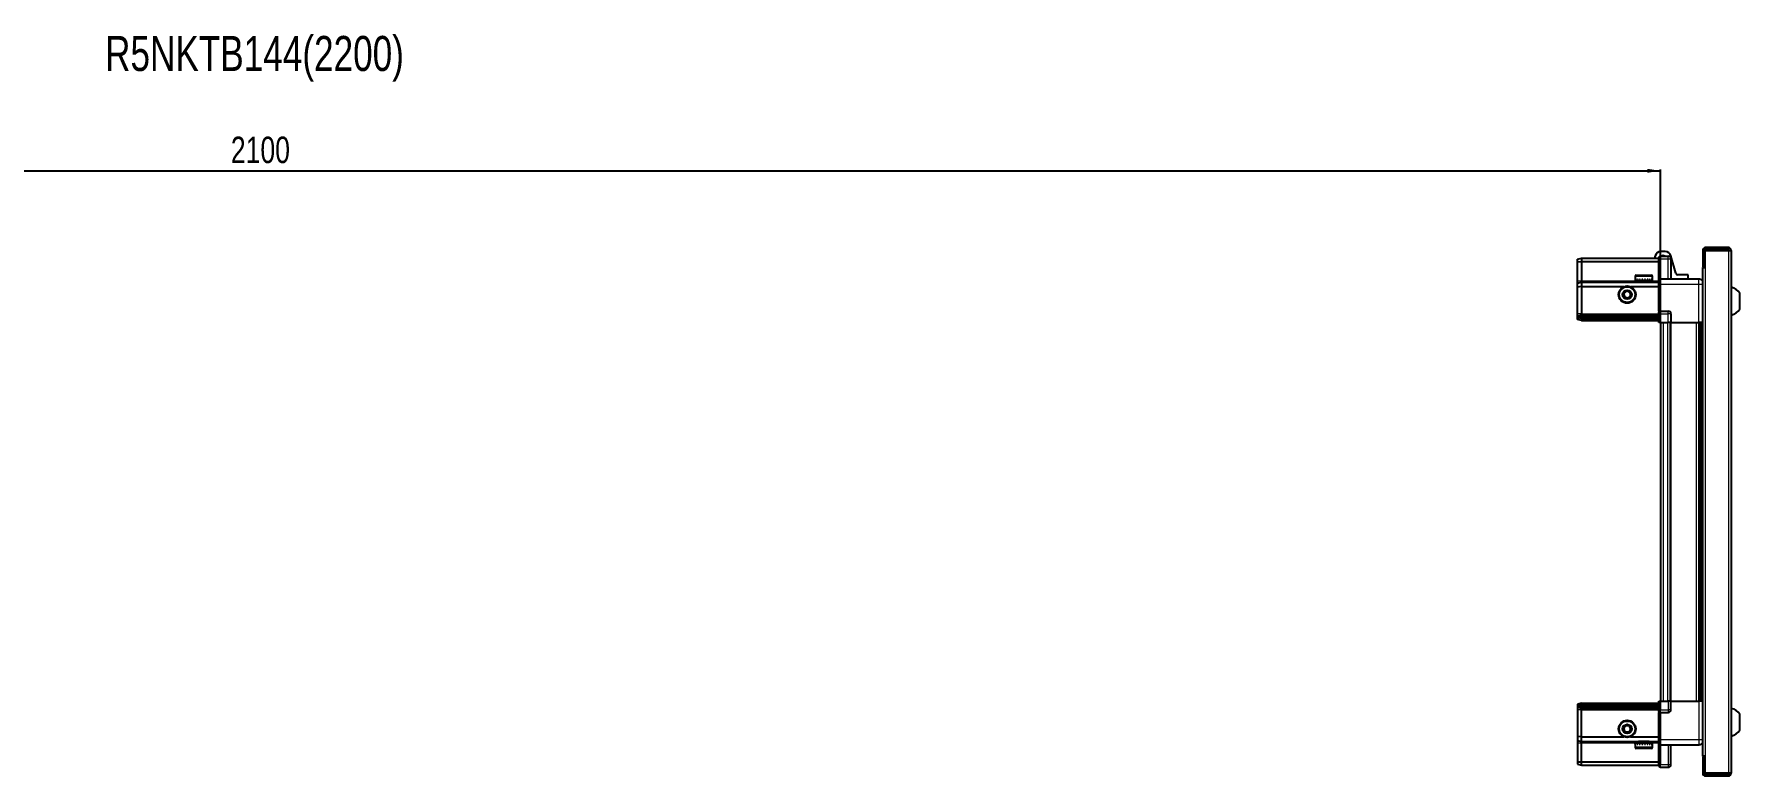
# Model space of a CAD drawing. Header units: millimetres. Extents: x 1256 to 6833, y -1275 to 1808.
# Drawn here: x 3928 to 5216, y 1248 to 1808 of the extents above; entities that cross this region are included whole.
import ezdxf

# ---------------------------------------------------------------- set-up
doc = ezdxf.new("R2010")
doc.units = ezdxf.units.MM
doc.layers.add('FORMAT', color=7, linetype='Continuous')
doc.styles.add('SLDTEXTSTYLE0', font='TXT', dxfattribs={"width": 0.75})
doc.dimstyles.new('SLDDIMSTYLE0', dxfattribs={"dimtxt": 20, "dimasz": 10, "dimexe": 0, "dimexo": 0.0625, "dimgap": 5, "dimtad": 2, "dimdec": 1, "dimrnd": 1e-09, "dimzin": 12, "dimdsep": 46, "dimtxsty": 'SLDTEXTSTYLE0', "dimsah": 1, "dimcen": 0.09, "dimadec": 0, "dimazin": 3, "dimtfac": 1, "dimtofl": 0, "dimtmove": 0, "dimatfit": 3, "dimfxl": 0, "dimfrac": 2, "dimtolj": 1, "dimtzin": 12, "dimarcsym": 0})

# ---------------------------------------------------------------- blocks, each defined once
blk = doc.blocks.new('_D_5')
at = {"layer": 'FORMAT'}
for p, q in [((3056.5, 1590.1), (3056.5, 1705.6)), ((3056.5, 1704.6), (5156.5, 1704.6)), ((5156.5, 1590.1), (5156.5, 1705.6))]:
    blk.add_line(p, q, dxfattribs=at)
for points in [[(3056.5, 1704.6), (3066.5, 1703.1), (3066.5, 1706.1)], [(5156.5, 1704.6), (5146.5, 1706.1), (5146.5, 1703.1)]]:
    blk.add_solid(points, dxfattribs=at)
at = {"layer": 'FORMAT', "insert": (4076.9, 1730.4), "char_height": 20, "attachment_point": 1, "style": 'SLDTEXTSTYLE0'}
blk.add_mtext('2100', dxfattribs=at)

msp = doc.modelspace()

# ---------------------------------------------------------------- linework, layer by layer
at = {"color": 7, "linetype": 'Continuous', "lineweight": 25}
for p, q in [((5093.81, 1637.8), (5096.81, 1638.6)), ((5093.81, 1635.95), (5093.81, 1637.8)), ((5093.81, 1635.95), (5096.81, 1636.1)), ((5093.81, 1621.6), (5093.81, 1635.95)), ((5096.81, 1638.6), (5096.81, 1636.1)), ((5096.81, 1638.6), (5155.11, 1638.6)), ((5096.81, 1636.1), (5096.81, 1621.6)), ((5096.81, 1636.1), (5155.11, 1636.1)), ((5152.44, 1640.34), (5151.95, 1638.6)), ((5155.98, 1640.1), (5155.11, 1639.6)), ((5155.11, 1639.6), (5155.11, 1638.1)), ((5155.11, 1623.3), (5155.11, 1638.1)), ((5156.31, 1640.1), (5155.98, 1640.1)), ((5156.31, 1638.1), (5156.31, 1640.1)), ((5156.31, 1640.1), (5162.31, 1640.1)), ((5156.31, 1638.1), (5156.31, 1623.3)), ((5160, 1643.6), (5156.77, 1643.6)), ((5164.31, 1638.1), (5164.31, 1623.1)), ((5168.09, 1627.19), (5164.32, 1640.34)), ((5188.31, 1644.5), (5188.31, 1632.1)), ((5189.81, 1644.5), (5189.81, 1632.1)), ((5190.31, 1631.6), (5190.31, 1644.5)), ((5190.31, 1644.5), (5207.71, 1644.5)), ((5207.71, 1646.6), (5190.41, 1646.6)), ((5207.71, 1645.1), (5190.41, 1645.1)), ((5207.71, 1645.1), (5207.71, 1646.6)), ((5207.71, 1644.5), (5209.81, 1644.5)), ((5209.81, 1644.5), (5209.81, 1249.7)), ((5137.31, 1625), (5137.31, 1622.1)), ((5138.11, 1625.8), (5149.51, 1625.8)), ((5150.31, 1622.1), (5150.31, 1625)), ((5155.11, 1623.1), (5155.11, 1623.3)), ((5156.31, 1623.1), (5155.11, 1623.1)), ((5155.11, 1619.1), (5155.11, 1623.1)), ((5156.31, 1623.3), (5156.31, 1623.1)), ((5156.31, 1623.1), (5156.31, 1619.1)), ((5156.31, 1623.1), (5185.31, 1623.1)), ((5177.26, 1626.1), (5169.53, 1626.1)), ((5177.26, 1623.1), (5177.26, 1626.1)), ((5188.21, 1631.6), (5188.21, 1262.6)), ((5188.21, 1631.6), (5190.31, 1631.6)), ((5188.31, 1632.1), (5189.81, 1632.1)), ((5093.81, 1619.8), (5093.81, 1621.6)), ((5093.81, 1619.8), (5096.81, 1620.6)), ((5093.81, 1616.77), (5093.81, 1619.8)), ((5096.81, 1617.1), (5093.81, 1616.77)), ((5093.81, 1596.6), (5093.81, 1616.77)), ((5096.81, 1621.6), (5096.81, 1620.6)), ((5096.81, 1620.6), (5096.81, 1617.1)), ((5096.81, 1620.6), (5155.11, 1620.6)), ((5096.81, 1617.1), (5096.81, 1596.6)), ((5096.81, 1617.1), (5128.81, 1617.1)), ((5133.81, 1617.1), (5155.11, 1617.1)), ((5137.31, 1622.1), (5137.35, 1622.1)), ((5137.47, 1622.6), (5137.35, 1622.6)), ((5137.35, 1622.6), (5137.35, 1622.1)), ((5137.35, 1622.1), (5137.47, 1622.1)), ((5137.47, 1622.6), (5137.47, 1622.1)), ((5137.47, 1622.1), (5137.88, 1622.1)), ((5138.22, 1622.6), (5137.88, 1622.6)), ((5137.88, 1622.6), (5137.88, 1622.1)), ((5137.88, 1622.1), (5138.22, 1622.1)), ((5138.22, 1622.6), (5138.22, 1622.1)), ((5138.22, 1622.1), (5138.99, 1622.1)), ((5139.52, 1622.6), (5138.99, 1622.6)), ((5138.99, 1622.6), (5138.99, 1622.1)), ((5138.99, 1622.1), (5139.52, 1622.1)), ((5139.41, 1622.1), (5139.41, 1622)), ((5139.41, 1622), (5148.21, 1622)), ((5139.52, 1622.6), (5139.52, 1622.1)), ((5139.52, 1622.1), (5140.57, 1622.1)), ((5139.81, 1621.6), (5140.5, 1621.12)), ((5139.81, 1621.6), (5147.81, 1621.6)), ((5140.5, 1621.12), (5139.81, 1620.64)), ((5139.81, 1620.64), (5139.81, 1620.6)), ((5139.81, 1620.64), (5147.81, 1620.64)), ((5140.5, 1621.12), (5147.12, 1621.12)), ((5141.23, 1622.6), (5140.57, 1622.6)), ((5140.57, 1622.6), (5140.57, 1622.1)), ((5140.57, 1622.1), (5141.23, 1622.1)), ((5141.23, 1622.6), (5141.23, 1622.1)), ((5141.23, 1622.1), (5142.47, 1622.1)), ((5143.2, 1622.6), (5142.47, 1622.6)), ((5142.47, 1622.6), (5142.47, 1622.1)), ((5142.47, 1622.1), (5142.91, 1622.1)), ((5142.91, 1622.6), (5142.91, 1622.1)), ((5143.2, 1622.6), (5143.2, 1622.1)), ((5143.2, 1622.1), (5144.5, 1622.1)), ((5145.23, 1622.6), (5144.5, 1622.6)), ((5144.5, 1622.6), (5144.5, 1622.1)), ((5144.77, 1622.6), (5144.77, 1622.1)), ((5144.77, 1622.1), (5145.23, 1622.1)), ((5145.23, 1622.6), (5145.23, 1622.1)), ((5145.23, 1622.1), (5146.47, 1622.1)), ((5147.12, 1622.6), (5146.47, 1622.6)), ((5146.47, 1622.6), (5146.47, 1622.1)), ((5146.47, 1622.1), (5147.12, 1622.1)), ((5147.12, 1622.6), (5147.12, 1622.1)), ((5147.12, 1622.1), (5148.17, 1622.1)), ((5147.12, 1621.12), (5147.81, 1621.6)), ((5147.81, 1620.64), (5147.12, 1621.12)), ((5147.81, 1620.6), (5147.81, 1620.64)), ((5148.69, 1622.6), (5148.17, 1622.6)), ((5148.17, 1622.6), (5148.17, 1622.1)), ((5148.17, 1622.1), (5148.69, 1622.1)), ((5148.21, 1622), (5148.21, 1622.1)), ((5148.69, 1622.6), (5148.69, 1622.1)), ((5148.69, 1622.1), (5149.45, 1622.1)), ((5149.78, 1622.6), (5149.45, 1622.6)), ((5149.45, 1622.6), (5149.45, 1622.1)), ((5149.45, 1622.1), (5149.78, 1622.1)), ((5149.78, 1622.6), (5149.78, 1622.1)), ((5149.78, 1622.1), (5150.17, 1622.1)), ((5150.28, 1622.6), (5150.17, 1622.6)), ((5150.17, 1622.6), (5150.17, 1622.1)), ((5150.17, 1622.1), (5150.28, 1622.1)), ((5150.28, 1622.6), (5150.28, 1622.1)), ((5150.28, 1622.1), (5150.31, 1622.1)), ((5155.11, 1598.8), (5155.11, 1619.1)), ((5156.31, 1619.1), (5156.31, 1598.8)), ((5216.41, 1600.1), (5216.41, 1612.1)), ((5155.11, 1598.6), (5155.11, 1598.8)), ((5156.31, 1598.6), (5155.11, 1598.6)), ((5155.11, 1598.6), (5155.11, 1597.93)), ((5155.11, 1590.1), (5155.11, 1597.93)), ((5156.31, 1598.8), (5156.31, 1598.6)), ((5156.31, 1596.6), (5156.31, 1598.6)), ((5156.31, 1596.6), (5156.31, 1598.6)), ((5156.31, 1598.6), (5162.31, 1598.6)), ((5093.81, 1594.8), (5093.81, 1596.6)), ((5096.81, 1595.6), (5093.81, 1594.8)), ((5093.81, 1594.06), (5093.81, 1594.8)), ((5096.81, 1594.6), (5093.81, 1594.06)), ((5093.81, 1593.56), (5093.81, 1594.06)), ((5096.81, 1593.1), (5093.81, 1593.56)), ((5093.81, 1592.41), (5093.81, 1593.56)), ((5096.81, 1591.6), (5093.81, 1592.41)), ((5096.81, 1596.6), (5096.81, 1595.6)), ((5096.81, 1595.6), (5096.81, 1594.6)), ((5096.81, 1595.6), (5155.11, 1595.6)), ((5096.81, 1594.6), (5096.81, 1593.1)), ((5096.81, 1594.6), (5155.11, 1594.6)), ((5096.81, 1593.1), (5155.11, 1593.1)), ((5096.81, 1593.1), (5096.81, 1591.6)), ((5096.81, 1591.6), (5155.11, 1591.6)), ((5155.98, 1590.1), (5155.11, 1590.1)), ((5155.98, 1596.6), (5155.98, 1590.1)), ((5156.31, 1590.1), (5155.98, 1590.1)), ((5156.31, 1596.6), (5156.31, 1590.1)), ((5156.31, 1590.1), (5162.31, 1590.1)), ((5156.46, 1590.1), (5156.46, 1304.1)), ((5164.31, 1590.1), (5162.31, 1590.1)), ((5163.66, 1590.1), (5163.66, 1304.1)), ((5164.31, 1596.6), (5164.31, 1590.1)), ((5164.31, 1590.1), (5185.31, 1590.1)), ((5186.33, 1304.1), (5186.33, 1590.1)), ((5186.37, 1304.1), (5186.37, 1590.1)), ((5188.16, 1590.1), (5188.16, 1304.1)), ((5096.81, 1302.6), (5093.81, 1301.8)), ((5093.81, 1301.8), (5093.81, 1300.65)), ((5096.81, 1301.1), (5093.81, 1300.65)), ((5096.81, 1301.1), (5096.81, 1302.6)), ((5096.81, 1302.6), (5155.11, 1302.6)), ((5096.81, 1299.6), (5096.81, 1301.1)), ((5096.81, 1301.1), (5155.11, 1301.1)), ((5155.11, 1296.28), (5155.11, 1304.1)), ((5155.11, 1304.1), (5155.98, 1304.1)), ((5155.98, 1304.1), (5155.98, 1304.1)), ((5155.98, 1304.1), (5155.98, 1297.6)), ((5156.31, 1304.1), (5155.98, 1304.1)), ((5156.31, 1304.1), (5156.31, 1297.6)), ((5156.31, 1304.1), (5156.31, 1304.1)), ((5156.31, 1304.1), (5162.31, 1304.1)), ((5156.31, 1304.1), (5156.31, 1297.6)), ((5164.31, 1304.1), (5162.31, 1304.1)), ((5164.31, 1297.6), (5164.31, 1304.1)), ((5164.31, 1304.1), (5185.31, 1304.1)), ((5093.81, 1300.65), (5093.81, 1300.15)), ((5096.81, 1299.6), (5093.81, 1300.15)), ((5093.81, 1300.15), (5093.81, 1299.41)), ((5096.81, 1298.6), (5093.81, 1299.41)), ((5093.81, 1299.41), (5093.81, 1297.6)), ((5093.81, 1297.6), (5093.81, 1277.44)), ((5096.81, 1299.6), (5155.11, 1299.6)), ((5096.81, 1298.6), (5096.81, 1299.6)), ((5096.81, 1298.6), (5155.11, 1298.6)), ((5096.81, 1297.6), (5096.81, 1298.6)), ((5096.81, 1277.1), (5096.81, 1297.6)), ((5155.11, 1296.28), (5155.11, 1295.6)), ((5156.31, 1295.6), (5155.11, 1295.6)), ((5155.11, 1295.4), (5155.11, 1295.6)), ((5155.11, 1275.1), (5155.11, 1295.4)), ((5156.31, 1295.6), (5156.31, 1297.6)), ((5156.31, 1295.6), (5156.31, 1295.4)), ((5156.31, 1295.6), (5162.31, 1295.6)), ((5156.31, 1295.4), (5156.31, 1275.1)), ((5216.41, 1282.1), (5216.41, 1294.1)), ((5096.81, 1277.1), (5093.81, 1277.44)), ((5093.81, 1277.44), (5093.81, 1274.41)), ((5096.81, 1277.1), (5128.81, 1277.1)), ((5096.81, 1273.6), (5096.81, 1277.1)), ((5133.81, 1277.1), (5155.11, 1277.1)), ((5093.81, 1274.41), (5096.81, 1273.6)), ((5093.81, 1274.41), (5093.81, 1272.6)), ((5093.81, 1272.6), (5093.81, 1258.26)), ((5096.81, 1273.6), (5155.11, 1273.6)), ((5096.81, 1272.6), (5096.81, 1273.6)), ((5096.81, 1258.1), (5096.81, 1272.6)), ((5137.31, 1272.1), (5137.31, 1269.2)), ((5137.33, 1272.1), (5137.31, 1272.1)), ((5137.33, 1271.6), (5137.33, 1272.1)), ((5137.43, 1272.1), (5137.33, 1272.1)), ((5137.33, 1271.6), (5137.43, 1271.6)), ((5137.43, 1271.6), (5137.43, 1272.1)), ((5137.8, 1272.1), (5137.43, 1272.1)), ((5137.8, 1271.6), (5137.8, 1272.1)), ((5138.12, 1272.1), (5137.8, 1272.1)), ((5137.8, 1271.6), (5138.12, 1271.6)), ((5149.51, 1268.4), (5138.11, 1268.4)), ((5138.12, 1271.6), (5138.12, 1272.1)), ((5138.86, 1272.1), (5138.12, 1272.1)), ((5138.86, 1271.6), (5138.86, 1272.1)), ((5139.37, 1272.1), (5138.86, 1272.1)), ((5138.86, 1271.6), (5139.37, 1271.6)), ((5139.37, 1271.6), (5139.37, 1272.1)), ((5140.4, 1272.1), (5139.37, 1272.1)), ((5139.41, 1272.2), (5139.41, 1272.1)), ((5148.21, 1272.2), (5139.41, 1272.2)), ((5139.81, 1273.6), (5139.81, 1273.57)), ((5139.81, 1273.57), (5140.5, 1273.09)), ((5147.81, 1273.57), (5139.81, 1273.57)), ((5140.5, 1273.09), (5139.81, 1272.6)), ((5147.81, 1272.6), (5139.81, 1272.6)), ((5140.4, 1271.6), (5140.4, 1272.1)), ((5141.05, 1272.1), (5140.4, 1272.1)), ((5140.4, 1271.6), (5141.05, 1271.6)), ((5147.12, 1273.09), (5140.5, 1273.09)), ((5141.05, 1271.6), (5141.05, 1272.1)), ((5142.28, 1272.1), (5141.05, 1272.1)), ((5142.28, 1271.6), (5142.28, 1272.1)), ((5142.77, 1272.1), (5142.28, 1272.1)), ((5142.28, 1271.6), (5143, 1271.6)), ((5142.77, 1271.6), (5142.77, 1272.1)), ((5143, 1271.6), (5143, 1272.1)), ((5144.3, 1272.1), (5143, 1272.1)), ((5144.3, 1271.6), (5144.3, 1272.1)), ((5144.3, 1271.6), (5145.04, 1271.6)), ((5144.64, 1271.6), (5144.64, 1272.1)), ((5145.04, 1272.1), (5144.64, 1272.1)), ((5145.04, 1271.6), (5145.04, 1272.1)), ((5146.28, 1272.1), (5145.04, 1272.1)), ((5146.28, 1271.6), (5146.28, 1272.1)), ((5146.95, 1272.1), (5146.28, 1272.1)), ((5146.28, 1271.6), (5146.95, 1271.6)), ((5146.95, 1271.6), (5146.95, 1272.1)), ((5148.02, 1272.1), (5146.95, 1272.1)), ((5147.12, 1273.09), (5147.81, 1273.57)), ((5147.81, 1272.6), (5147.12, 1273.09)), ((5147.81, 1273.57), (5147.81, 1273.6)), ((5148.02, 1271.6), (5148.02, 1272.1)), ((5148.55, 1272.1), (5148.02, 1272.1)), ((5148.02, 1271.6), (5148.55, 1271.6)), ((5148.21, 1272.1), (5148.21, 1272.2)), ((5148.55, 1271.6), (5148.55, 1272.1)), ((5149.34, 1272.1), (5148.55, 1272.1)), ((5149.34, 1271.6), (5149.34, 1272.1)), ((5149.7, 1272.1), (5149.34, 1272.1)), ((5149.34, 1271.6), (5149.7, 1271.6)), ((5149.7, 1271.6), (5149.7, 1272.1)), ((5150.13, 1272.1), (5149.7, 1272.1)), ((5150.13, 1271.6), (5150.13, 1272.1)), ((5150.26, 1272.1), (5150.13, 1272.1)), ((5150.13, 1271.6), (5150.26, 1271.6)), ((5150.26, 1271.6), (5150.26, 1272.1)), ((5150.31, 1272.1), (5150.26, 1272.1)), ((5150.31, 1269.2), (5150.31, 1272.1)), ((5155.11, 1271.1), (5155.11, 1275.1)), ((5156.31, 1271.1), (5155.11, 1271.1)), ((5155.11, 1270.9), (5155.11, 1271.1)), ((5155.11, 1256.1), (5155.11, 1270.9)), ((5156.31, 1275.1), (5156.31, 1271.1)), ((5156.31, 1271.1), (5156.31, 1270.9)), ((5156.31, 1271.1), (5185.31, 1271.1)), ((5156.31, 1270.9), (5156.31, 1256.1)), ((5156.31, 1270.9), (5156.31, 1256.1)), ((5164.31, 1256.1), (5164.31, 1271.1)), ((5190.31, 1262.6), (5188.21, 1262.6)), ((5190.31, 1249.7), (5190.31, 1262.6)), ((5093.81, 1258.26), (5096.81, 1258.1)), ((5093.81, 1258.26), (5093.81, 1256.41)), ((5093.81, 1256.41), (5096.81, 1255.6)), ((5096.81, 1258.1), (5155.11, 1258.1)), ((5096.81, 1255.6), (5096.81, 1258.1)), ((5096.81, 1255.6), (5155.11, 1255.6)), ((5155.11, 1256.1), (5155.11, 1254.6)), ((5155.11, 1254.6), (5155.98, 1254.1)), ((5156.31, 1254.1), (5155.98, 1254.1)), ((5156.31, 1254.1), (5156.31, 1256.1)), ((5156.31, 1254.1), (5162.31, 1254.1)), ((5188.31, 1262.1), (5189.81, 1262.1)), ((5188.31, 1262.1), (5188.31, 1249.7)), ((5189.81, 1262.1), (5189.81, 1249.7)), ((5207.71, 1249.7), (5190.31, 1249.7)), ((5209.81, 1249.7), (5207.71, 1249.7)), ((5190.41, 1249.1), (5207.71, 1249.1)), ((5190.41, 1247.6), (5207.71, 1247.6)), ((5207.71, 1249.1), (5207.71, 1247.6))]:
    msp.add_line(p, q, dxfattribs=at)
at = {"color": 8, "linetype": 'Continuous', "lineweight": 18}
for p, q in [((5156.31, 1638.1), (5155.11, 1638.1)), ((5156.31, 1638.1), (5162.31, 1638.1)), ((5162.31, 1638.1), (5162.31, 1640.1)), ((5162.31, 1623.1), (5162.31, 1638.1)), ((5162.31, 1638.1), (5164.31, 1638.1)), ((5189.81, 1644.5), (5188.31, 1644.5)), ((5190.41, 1645.1), (5190.41, 1646.6)), ((5207.71, 1644.5), (5207.71, 1249.7)), ((5137.31, 1625), (5150.31, 1625)), ((5155.11, 1623.3), (5156.31, 1623.3)), ((5190.31, 1631.6), (5190.31, 1262.6)), ((5093.81, 1621.6), (5096.81, 1621.6)), ((5096.81, 1621.6), (5139.81, 1621.6)), ((5147.81, 1621.6), (5155.11, 1621.6)), ((5156.31, 1619.1), (5155.11, 1619.1)), ((5156.31, 1619.1), (5185.31, 1619.1)), ((5185.31, 1590.1), (5185.31, 1619.1)), ((5155.11, 1598.8), (5156.31, 1598.8)), ((5162.31, 1596.6), (5162.31, 1598.6)), ((5096.81, 1596.6), (5093.81, 1596.6)), ((5096.81, 1596.6), (5155.11, 1596.6)), ((5156.31, 1596.6), (5155.98, 1596.6)), ((5156.31, 1596.6), (5162.31, 1596.6)), ((5158.46, 1590.1), (5158.46, 1304.1)), ((5161.66, 1590.1), (5161.66, 1304.1)), ((5162.31, 1590.1), (5162.31, 1596.6)), ((5164.31, 1596.6), (5162.31, 1596.6)), ((5164.31, 1590.1), (5164.31, 1304.1)), ((5183.71, 1304.1), (5183.71, 1590.1)), ((5185.13, 1590.1), (5185.13, 1304.1)), ((5187.58, 1304.1), (5187.58, 1590.1)), ((5156.31, 1304.1), (5155.98, 1304.1)), ((5162.31, 1304.1), (5162.31, 1297.6)), ((5185.31, 1304.1), (5185.31, 1275.1)), ((5096.81, 1297.6), (5093.81, 1297.6)), ((5096.81, 1297.6), (5155.11, 1297.6)), ((5156.31, 1295.4), (5155.11, 1295.4)), ((5156.31, 1297.6), (5155.98, 1297.6)), ((5156.31, 1297.6), (5162.31, 1297.6)), ((5164.31, 1297.6), (5162.31, 1297.6)), ((5162.31, 1297.6), (5162.31, 1295.6)), ((5093.81, 1272.6), (5096.81, 1272.6)), ((5096.81, 1272.6), (5139.81, 1272.6)), ((5150.31, 1269.2), (5137.31, 1269.2)), ((5147.81, 1272.6), (5155.11, 1272.6)), ((5156.31, 1275.1), (5155.11, 1275.1)), ((5156.31, 1270.9), (5155.11, 1270.9)), ((5156.31, 1275.1), (5185.31, 1275.1)), ((5162.31, 1271.1), (5162.31, 1256.1)), ((5156.31, 1256.1), (5155.11, 1256.1)), ((5156.31, 1256.1), (5162.31, 1256.1)), ((5162.31, 1256.1), (5164.31, 1256.1)), ((5162.31, 1256.1), (5162.31, 1254.1)), ((5189.81, 1249.7), (5188.31, 1249.7)), ((5190.41, 1249.1), (5190.41, 1247.6))]:
    msp.add_line(p, q, dxfattribs=at)
at = {"color": 7, "linetype": 'Continuous', "lineweight": 25}
for centre, radius in [((5131.31, 1611.1), 6.5), ((5131.31, 1611.1), 3.46), ((5131.31, 1283.1), 6.5), ((5131.31, 1283.1), 3.46)]:
    msp.add_circle(centre, radius, dxfattribs=at)
at = {"color": 8, "linetype": 'Continuous', "lineweight": 18}
for centre in [(5131.31, 1611.1), (5131.31, 1283.1)]:
    msp.add_circle(centre, 5.7, dxfattribs=at)
at = {"color": 7, "linetype": 'Continuous', "lineweight": 25}
for centre, radius, start, end in [((5156.77, 1639.1), 4.5, 90, 164), ((5158.36, 1638.7), 1.9, 47.4631, 132.5369), ((5160, 1639.1), 4.5, 16, 90), ((5162.31, 1638.1), 2, 0, 90), ((5190.41, 1644.5), 2.1, 90, 180), ((5190.41, 1644.5), 0.6, 90, 180), ((5207.71, 1644.5), 2.1, 0, 90), ((5207.71, 1644.5), 0.6, 0, 90), ((5138.11, 1625), 0.8, 90, 180), ((5149.51, 1625), 0.8, 0, 90), ((5169.53, 1627.6), 1.5, 196, 270), ((5131.31, 1611.1), 2.5, 120.74103, 180.74103), ((5131.31, 1611.1), 2.5, 180.74103, 240.74103), ((5131.31, 1611.1), 2.5, 60.74103, 120.74103), ((5131.31, 1611.1), 2.5, 0.74103, 60.74103), ((5131.31, 1611.1), 2.5, 300.74103, 0.74103), ((5139.41, 1621.6), 0.4, 0, 90), ((5148.21, 1621.6), 0.4, 90, 180), ((5206.79, 1605.08), 11.91, 36.1266, 75.29965), ((5131.31, 1611.1), 2.5, 240.74103, 300.74103), ((5162.31, 1596.6), 2, 0, 90), ((5206.79, 1607.13), 11.91, 284.70035, 323.8734), ((5162.31, 1297.6), 2, 270, 0), ((5206.79, 1287.08), 11.91, 36.1266, 75.29965), ((5131.31, 1283.1), 2.5, 155.91157, 215.91157), ((5131.31, 1283.1), 2.5, 95.91157, 155.91157), ((5131.31, 1283.1), 2.5, 215.91157, 275.91157), ((5131.31, 1283.1), 2.5, 35.91157, 95.91157), ((5131.31, 1283.1), 2.5, 275.91157, 335.91157), ((5131.31, 1283.1), 2.5, 335.91157, 35.91157), ((5206.79, 1289.13), 11.91, 284.70035, 323.8734), ((5138.11, 1269.2), 0.8, 180, 270), ((5139.41, 1272.6), 0.4, 270, 0), ((5148.21, 1272.6), 0.4, 180, 270), ((5149.51, 1269.2), 0.8, 270, 0), ((5162.31, 1256.1), 2, 270, 0), ((5190.41, 1249.7), 2.1, 180, 270), ((5190.41, 1249.7), 0.6, 180, 270), ((5207.71, 1249.7), 2.1, 270, 0), ((5207.71, 1249.7), 0.6, 270, 0)]:
    msp.add_arc(centre, radius, start, end, dxfattribs=at)
for centre, start_param, end_param in [((5152.51, 1596.6), 0, 0.7227342), ((5152.51, 1297.6), 5.5604511, 6.2831853)]:
    msp.add_ellipse(centre, major_axis=(3.46, 0), ratio=0.5773503, start_param=start_param, end_param=end_param, dxfattribs=at)
for points, knots in [([(5185.31, 1623.1), (5185.75, 1623.06), (5186.43, 1622.99), (5187.24, 1622.55), (5187.8, 1622.11), (5188.08, 1621.74), (5188.21, 1621.56)], [0, 0, 0, 0, 0.38429816, 0.59117259, 0.8024372, 1, 1, 1, 1]), ([(5128.79, 1612.52), (5129.24, 1612.78), (5130.06, 1613.27), (5130.89, 1613.76), (5131.27, 1613.99)], [0, 0, 0, 0, 0.5346859, 1, 1, 1, 1]), ([(5128.83, 1609.63), (5128.83, 1609.75), (5128.82, 1610.35), (5128.81, 1611.35), (5128.8, 1612.17), (5128.79, 1612.52)], [0, 0, 0, 0, 0.1331247, 0.6370994, 1, 1, 1, 1]), ([(5131.27, 1613.99), (5131.72, 1613.74), (5132.57, 1613.27), (5133.4, 1612.8), (5133.79, 1612.58)], [0, 0, 0, 0, 0.5346859, 1, 1, 1, 1]), ([(5133.79, 1612.58), (5133.8, 1612.24), (5133.81, 1611.41), (5133.82, 1610.42), (5133.83, 1609.82), (5133.83, 1609.69)], [0, 0, 0, 0, 0.3629006, 0.8668753, 1, 1, 1, 1]), ([(5131.35, 1608.22), (5130.9, 1608.47), (5130.06, 1608.94), (5129.22, 1609.41), (5128.83, 1609.63)], [0, 0, 0, 0, 0.5346859, 1, 1, 1, 1]), ([(5133.83, 1609.69), (5133.39, 1609.43), (5132.56, 1608.94), (5131.73, 1608.45), (5131.35, 1608.22)], [0, 0, 0, 0, 0.5346859, 1, 1, 1, 1]), ([(5188.16, 1590.1), (5188.12, 1590.1), (5187.9, 1590.1), (5187.18, 1590.1), (5186.22, 1590.1), (5185.57, 1590.1), (5185.31, 1590.1)], [0, 0, 0, 0, 0.0717073, 0.4209791, 0.7702508, 1, 1, 1, 1]), ([(5188.16, 1304.1), (5188.12, 1304.1), (5187.9, 1304.1), (5187.18, 1304.1), (5186.22, 1304.1), (5185.57, 1304.1), (5185.31, 1304.1)], [0, 0, 0, 0, 0.0717073, 0.4209791, 0.7702508, 1, 1, 1, 1]), ([(5128.44, 1282.81), (5128.65, 1283.28), (5129.04, 1284.16), (5129.44, 1285.03), (5129.62, 1285.44)], [0, 0, 0, 0, 0.5346859, 1, 1, 1, 1]), ([(5130.13, 1280.47), (5129.83, 1280.89), (5129.26, 1281.67), (5128.7, 1282.45), (5128.44, 1282.81)], [0, 0, 0, 0, 0.5346859, 1, 1, 1, 1]), ([(5129.62, 1285.44), (5129.96, 1285.48), (5130.78, 1285.56), (5131.77, 1285.67), (5132.36, 1285.73), (5132.49, 1285.74)], [0, 0, 0, 0, 0.3629006, 0.8668753, 1, 1, 1, 1]), ([(5133, 1280.77), (5132.88, 1280.75), (5132.28, 1280.69), (5131.29, 1280.59), (5130.48, 1280.5), (5130.13, 1280.47)], [0, 0, 0, 0, 0.1331247, 0.6370994, 1, 1, 1, 1]), ([(5132.49, 1285.74), (5132.79, 1285.32), (5133.36, 1284.54), (5133.92, 1283.76), (5134.18, 1283.4)], [0, 0, 0, 0, 0.53468586, 1, 1, 1, 1]), ([(5134.18, 1283.4), (5133.97, 1282.93), (5133.58, 1282.05), (5133.19, 1281.17), (5133, 1280.77)], [0, 0, 0, 0, 0.5346859, 1, 1, 1, 1]), ([(5185.31, 1271.1), (5185.75, 1271.15), (5186.43, 1271.22), (5187.24, 1271.66), (5187.8, 1272.1), (5188.08, 1272.47), (5188.21, 1272.65)], [0, 0, 0, 0, 0.38429816, 0.59117259, 0.8024372, 1, 1, 1, 1])]:
    msp.add_open_spline(points, degree=3, knots=knots, dxfattribs=at)
at = {"color": 8, "linetype": 'Continuous', "lineweight": 18}
for points in [[(5185.31, 1619.1), (5185.31, 1619.63), (5185.31, 1620.68), (5185.31, 1622), (5185.31, 1622.92), (5185.31, 1623.04), (5185.31, 1623.1)], [(5185.31, 1275.1), (5185.31, 1274.58), (5185.31, 1273.53), (5185.31, 1272.21), (5185.31, 1271.28), (5185.31, 1271.16), (5185.31, 1271.1)]]:
    msp.add_open_spline(points, degree=3, dxfattribs=at)
for points in [[(5185.31, 1619.1), (5185.75, 1619.1), (5186.43, 1619.1), (5187.24, 1619.1), (5187.8, 1619.1), (5188.08, 1619.1), (5188.21, 1619.1)], [(5185.31, 1275.1), (5185.75, 1275.1), (5186.43, 1275.1), (5187.24, 1275.1), (5187.8, 1275.1), (5188.08, 1275.1), (5188.21, 1275.1)]]:
    msp.add_open_spline(points, degree=3, knots=[0, 0, 0, 0, 0.3842982, 0.5911726, 0.8024372, 1, 1, 1, 1], dxfattribs=at)

# ---------------------------------------------------------------- texts
at = {"layer": 'FORMAT', "insert": (3981.91, 1806.43), "char_height": 26.4583, "attachment_point": 1, "style": 'SLDTEXTSTYLE0'}
msp.add_mtext('R5NKTB144(2200)', dxfattribs=at)

# ---------------------------------------------------------------- dimensions: what is measured, and where the dimension line sits
at = {"layer": 'FORMAT'}
dim = msp.add_linear_dim(base=(5156.46, 1704.6), p1=(3056.46, 1590.1), p2=(5156.46, 1590.1), angle=0, dimstyle='SLDDIMSTYLE0', dxfattribs=at)
dim.commit()
dim.dimension.update_dxf_attribs({"geometry": '_D_5', "text_midpoint": (4106.46, 1704.6), "dimtype": 160})

doc.saveas('drawing.dxf')
